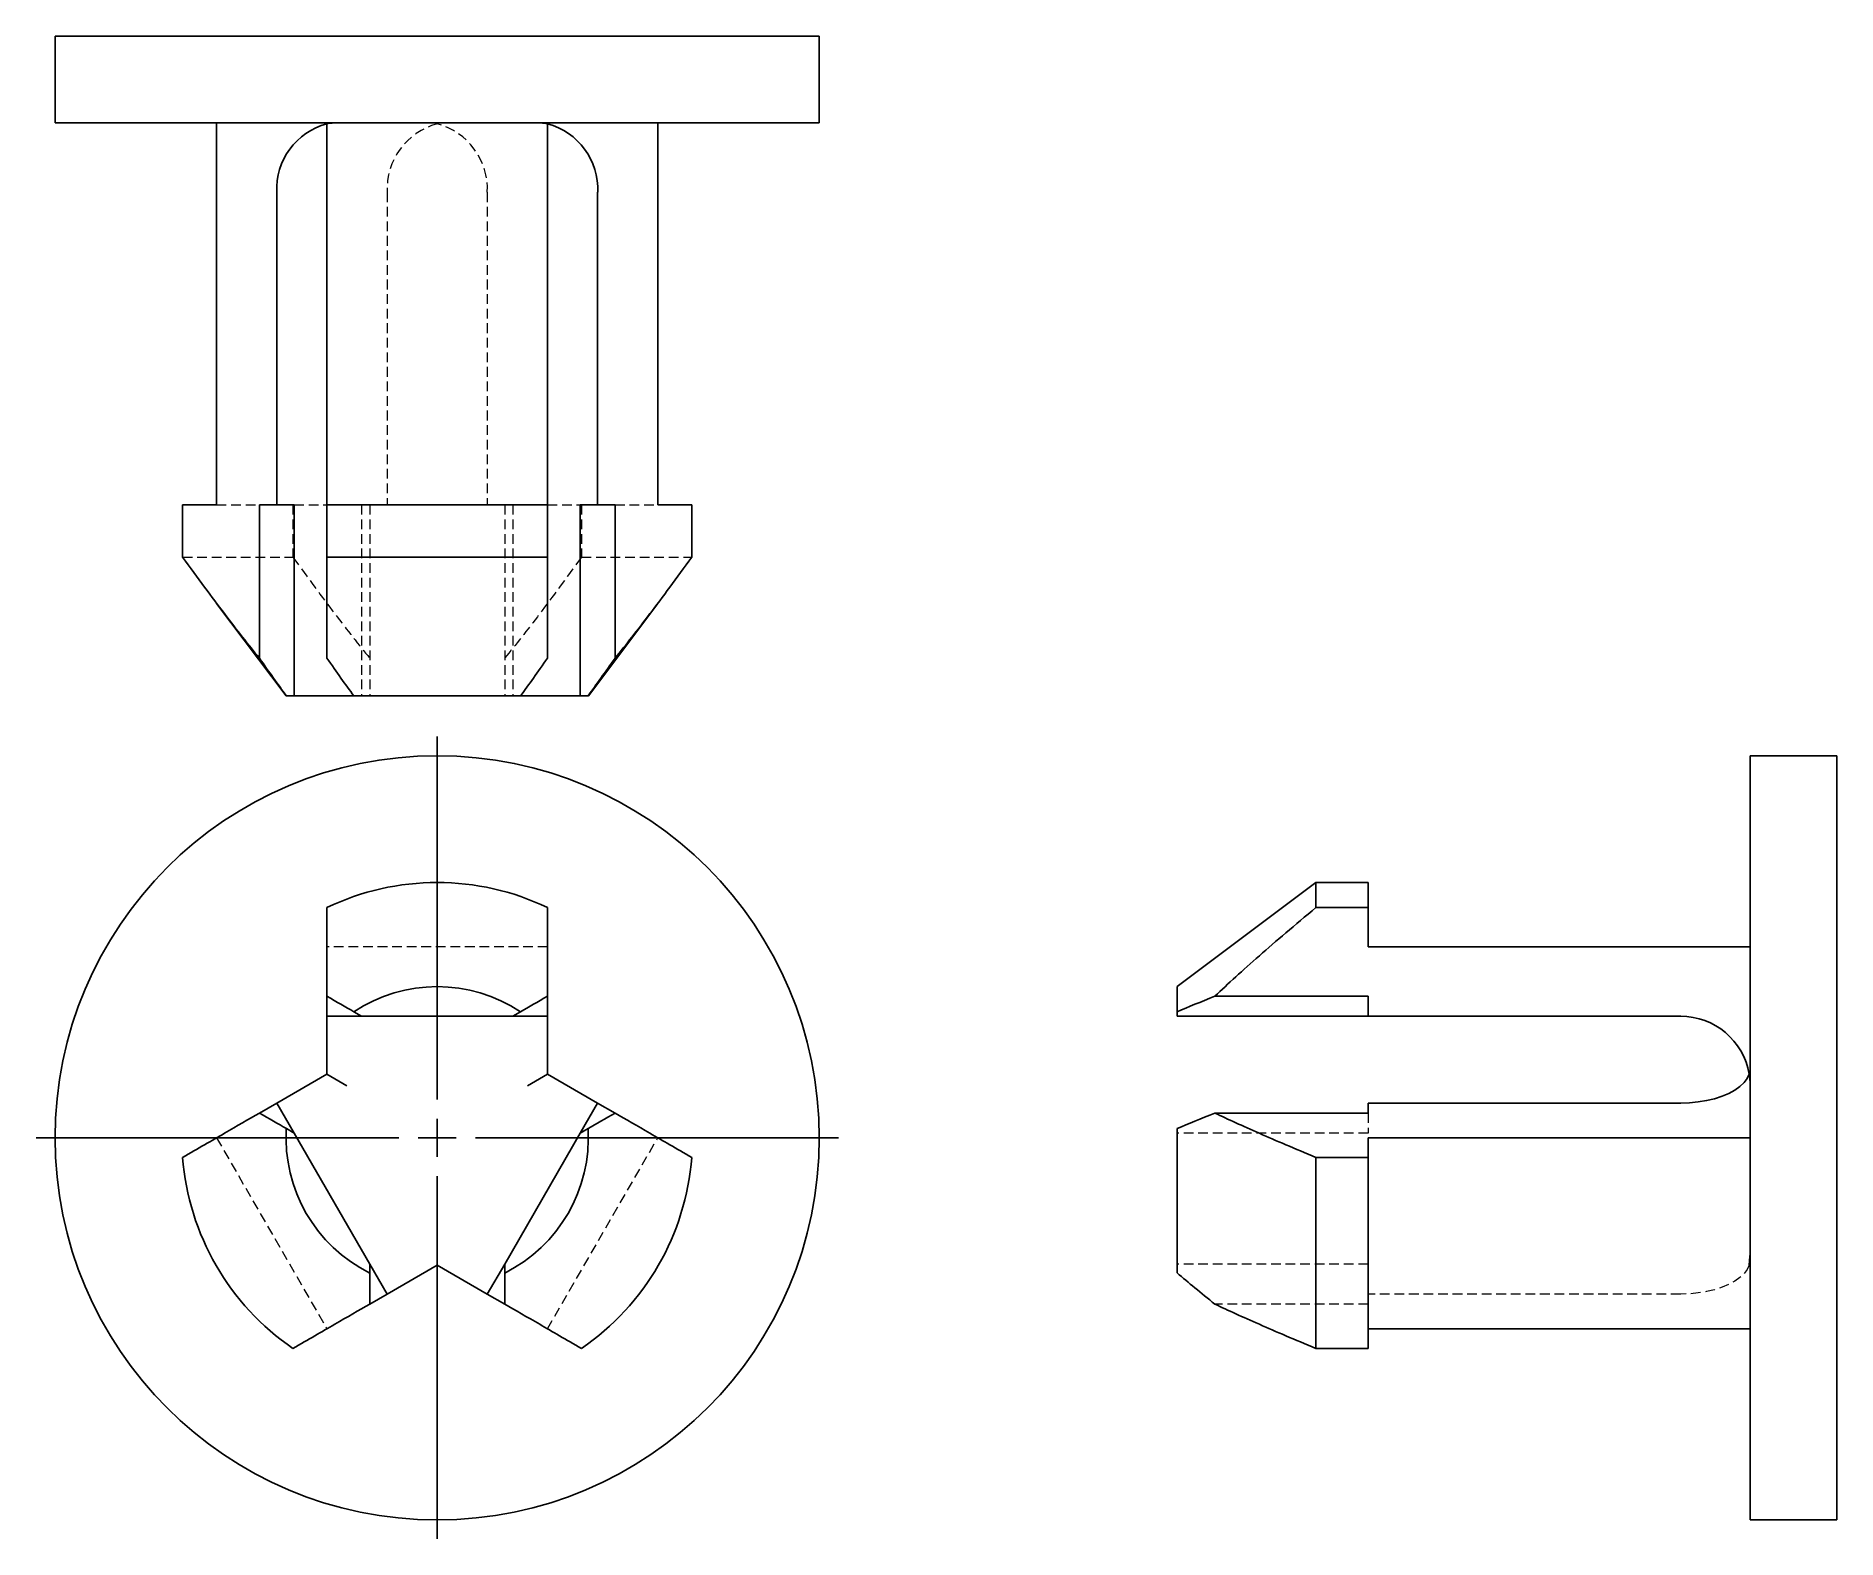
# Model space of a CAD drawing. Header units: millimetres. Extents: x 30 to 266, y 4 to 201.
import ezdxf

# ---------------------------------------------------------------- set-up
doc = ezdxf.new("R2010")
doc.units = ezdxf.units.MM
doc.linetypes.add('HIDDEN', pattern=[1.905, 1.27, -0.635])
doc.layers.add('10', color=7, linetype='Continuous')

# ---------------------------------------------------------------- blocks, each defined once
blk = doc.blocks.new('SW_CENTERMARKSYMBOL_0')
at = {"layer": '10', "color": 0}
for p, q in [((0, 5), (0, 52.5)), ((0, 0), (0, 2.5)), ((-5, 0), (-52.5, 0)), ((0, 0), (-2.5, 0)), ((0, 0), (0, -2.5)), ((0, 0), (2.5, 0)), ((5, 0), (52.5, 0)), ((0, -5), (0, -52.5))]:
    blk.add_line(p, q, dxfattribs=at)

msp = doc.modelspace()

# ---------------------------------------------------------------- linework, layer by layer
at = {"color": 7, "linetype": 'Continuous', "lineweight": 25}
for p, q in [((33, 201.18), (33, 189.82)), ((133, 201.18), (33, 201.18)), ((133, 189.82), (133, 201.18)), ((133, 189.82), (33, 189.82)), ((54.13, 189.82), (54.13, 139.82)), ((68.57, 189.82), (68.57, 139.82)), ((97.43, 189.82), (97.43, 139.82)), ((111.87, 189.82), (111.87, 139.82)), ((62.01, 180.73), (62.01, 139.82)), ((103.99, 180.73), (103.99, 139.82)), ((49.69, 139.82), (49.69, 133)), ((54.13, 139.82), (49.69, 139.82)), ((62.01, 139.82), (59.73, 139.82)), ((59.73, 139.82), (59.73, 119.77)), ((64.28, 139.82), (62.01, 139.82)), ((64.28, 139.82), (64.28, 114.82)), ((68.57, 139.82), (68.57, 133)), ((97.43, 139.82), (68.57, 139.82)), ((97.43, 139.82), (97.43, 133)), ((103.99, 139.82), (101.72, 139.82)), ((101.72, 139.82), (101.72, 114.82)), ((106.27, 139.82), (103.99, 139.82)), ((106.27, 139.82), (106.27, 119.77)), ((116.31, 139.82), (111.87, 139.82)), ((116.31, 139.82), (116.31, 133)), ((97.43, 133), (68.57, 133)), ((54.13, 126.94), (63.22, 114.82)), ((102.78, 114.82), (111.87, 126.94)), ((63.26, 114.82), (63.22, 114.82)), ((64.28, 114.82), (63.26, 114.82)), ((72.09, 114.82), (64.28, 114.82)), ((93.91, 114.82), (72.09, 114.82)), ((101.72, 114.82), (93.91, 114.82)), ((102.74, 114.82), (101.72, 114.82)), ((102.78, 114.82), (102.74, 114.82)), ((266.18, 107), (254.82, 107)), ((254.82, 57), (254.82, 107)), ((266.18, 57), (266.18, 107)), ((198, 90.41), (179.82, 76.78)), ((204.82, 90.41), (198, 90.41)), ((198, 87.13), (198, 90.41)), ((204.82, 87.13), (204.82, 90.41)), ((204.82, 87.13), (198, 87.13)), ((204.82, 82), (204.82, 87.13)), ((254.82, 82), (204.82, 82)), ((68.57, 75.53), (68.57, 72.91)), ((97.43, 72.91), (97.43, 75.53)), ((179.82, 73.5), (179.82, 76.78)), ((204.82, 75.53), (184.77, 75.53)), ((204.82, 72.91), (204.82, 75.53)), ((72.09, 73.5), (73.11, 72.91)), ((92.89, 72.91), (93.91, 73.5)), ((179.82, 72.91), (179.82, 73.5)), ((68.57, 72.91), (73.11, 72.91)), ((68.57, 65.33), (68.57, 72.91)), ((73.11, 72.91), (92.89, 72.91)), ((92.89, 72.91), (97.43, 72.91)), ((97.43, 65.33), (97.43, 72.91)), ((204.82, 72.91), (179.82, 72.91)), ((245.73, 72.91), (204.82, 72.91)), ((68.57, 65.33), (62.01, 61.55)), ((71.19, 63.82), (68.57, 65.33)), ((94.81, 63.82), (97.43, 65.33)), ((97.43, 65.33), (103.99, 61.55)), ((254.82, 65.33), (254.69, 65.33)), ((62.01, 61.55), (59.73, 60.23)), ((64.28, 57.61), (62.01, 61.55)), ((103.99, 61.55), (101.72, 57.61)), ((106.27, 60.23), (103.99, 61.55)), ((245.73, 61.55), (204.82, 61.55)), ((204.82, 60.23), (204.82, 61.55)), ((204.82, 60.23), (184.77, 60.23)), ((64.28, 57.61), (63.26, 58.2)), ((74.17, 40.48), (64.28, 57.61)), ((101.72, 57.61), (91.83, 40.48)), ((102.74, 58.2), (101.72, 57.61)), ((179.82, 39.31), (179.82, 58.2)), ((254.82, 57), (204.82, 57)), ((204.82, 54.43), (204.82, 57)), ((254.82, 7), (254.82, 57)), ((266.18, 7), (266.18, 57)), ((204.82, 54.43), (198, 54.43)), ((198, 29.43), (198, 54.43)), ((204.82, 29.43), (204.82, 54.43)), ((83, 43.36), (83, 40.33)), ((74.17, 39.31), (74.17, 40.48)), ((76.44, 36.55), (74.17, 40.48)), ((83, 40.33), (76.44, 36.55)), ((83, 40.33), (89.56, 36.55)), ((91.83, 40.48), (89.56, 36.55)), ((91.83, 40.48), (91.83, 39.31)), ((74.17, 35.23), (76.44, 36.55)), ((89.56, 36.55), (91.83, 35.23)), ((254.82, 32), (204.82, 32)), ((204.82, 29.43), (198, 29.43)), ((254.82, 7), (266.18, 7))]:
    msp.add_line(p, q, dxfattribs=at)
at = {"color": 7, "linetype": 'HIDDEN', "lineweight": 18}
for p, q in [((83, 189.82), (83, 189.69)), ((76.44, 180.73), (76.44, 139.82)), ((89.56, 180.73), (89.56, 139.82)), ((54.13, 139.82), (59.73, 139.82)), ((64.12, 139.82), (64.12, 133)), ((64.28, 139.82), (68.57, 139.82)), ((73.11, 139.82), (73.11, 114.82)), ((74.17, 139.82), (74.17, 114.82)), ((91.83, 139.82), (91.83, 114.82)), ((92.89, 139.82), (92.89, 114.82)), ((97.43, 139.82), (101.72, 139.82)), ((101.88, 139.82), (101.88, 133)), ((106.27, 139.82), (111.87, 139.82)), ((49.69, 133), (64.12, 133)), ((101.88, 133), (116.31, 133)), ((97.43, 82), (68.57, 82)), ((204.82, 60.23), (204.82, 57.61)), ((54.13, 57), (68.57, 32)), ((97.43, 32), (111.87, 57)), ((204.82, 57.61), (179.82, 57.61)), ((204.82, 40.48), (179.82, 40.48)), ((254.69, 40.33), (254.82, 40.33)), ((245.73, 36.55), (204.82, 36.55)), ((204.82, 35.23), (184.77, 35.23))]:
    msp.add_line(p, q, dxfattribs=at)
at = {"color": 7, "linetype": 'Continuous', "lineweight": 25, "flags": 128}
msp.add_lwpolyline([(254.69, 65.33), (254.43, 64.77), (254.02, 64.23), (253.48, 63.71), (252.81, 63.24), (252.03, 62.81), (251.14, 62.44), (250.17, 62.12), (249.12, 61.87), (248.02, 61.69), (246.88, 61.58), (245.73, 61.55)], dxfattribs=at)
at = {"color": 7, "linetype": 'HIDDEN', "lineweight": 18, "flags": 128}
msp.add_lwpolyline([(254.69, 40.33), (254.43, 39.77), (254.02, 39.23), (253.48, 38.71), (252.81, 38.24), (252.03, 37.81), (251.14, 37.44), (250.17, 37.12), (249.12, 36.87), (248.02, 36.69), (246.88, 36.58), (245.73, 36.55)], dxfattribs=at)
at = {"color": 7, "linetype": 'Continuous', "lineweight": 25}
msp.add_circle((83, 57), 50, dxfattribs=at)
for centre, radius, start, end in [((70.86, 181.13), 8.87, 105.01, 182.5874), ((95.14, 181.13), 8.87, 357.4126, 74.99), ((83, 57), 33.41, 64.4067, 115.5933), ((83, 57), 19.78, 56.5299, 123.4701), ((245.73, 63.82), 9.09, 9.5941, 90), ((83, 57), 19.78, 176.5299, 243.4701), ((83, 57), 19.78, 296.5299, 3.4701), ((83, 57), 33.41, 184.4067, 235.5933), ((83, 57), 33.41, 304.4067, 355.5933)]:
    msp.add_arc(centre, radius, start, end, dxfattribs=at)
at = {"color": 7, "linetype": 'HIDDEN', "lineweight": 18}
for centre, radius, start, end in [((85.3, 181.13), 8.87, 105.01, 182.5874), ((80.7, 181.13), 8.87, 357.4126, 74.99), ((245.73, 63.82), 9.09, 0, 9.5941)]:
    msp.add_arc(centre, radius, start, end, dxfattribs=at)
for centre, major_axis, ratio, start_param, end_param in [((71.19, 180.73), (15.75, 0), 0.57735, 1.570796, 1.738244), ((94.81, 180.73), (15.75, 0), 0.57735, 1.403348, 1.570796), ((245.73, 43.36), (0, 18.18), 0.5, 4.544941, 4.712389)]:
    msp.add_ellipse(centre, major_axis=major_axis, ratio=ratio, start_param=start_param, end_param=end_param, dxfattribs=at)
at = {"color": 7, "linetype": 'Continuous', "lineweight": 25}
for points in [[(49.69, 133), (51.69, 130.21), (53.5, 127.77), (56.81, 123.41), (58.32, 121.49), (59.73, 119.77)], [(68.57, 133), (68.57, 130.21), (68.57, 127.77), (68.57, 123.41), (68.57, 121.49), (68.57, 119.77)], [(97.43, 133), (97.43, 130.21), (97.43, 127.77), (97.43, 123.41), (97.43, 121.49), (97.43, 119.77)], [(116.31, 133), (114.31, 130.21), (112.5, 127.77), (109.19, 123.41), (107.68, 121.49), (106.27, 119.77)], [(68.57, 87.13), (68.57, 84.82), (68.57, 82.74), (68.57, 78.91), (68.57, 77.16), (68.57, 75.53)], [(97.43, 87.13), (97.43, 84.82), (97.43, 82.74), (97.43, 78.91), (97.43, 77.16), (97.43, 75.53)], [(198, 87.13), (195.21, 84.82), (192.77, 82.74), (188.41, 78.91), (186.49, 77.16), (184.77, 75.53)], [(49.69, 54.43), (51.69, 55.59), (53.5, 56.63), (56.81, 58.55), (58.32, 59.42), (59.73, 60.23)], [(116.31, 54.43), (114.31, 55.59), (112.5, 56.63), (109.19, 58.55), (107.68, 59.42), (106.27, 60.23)], [(198, 54.43), (195.21, 55.59), (192.77, 56.63), (188.41, 58.55), (186.49, 59.42), (184.77, 60.23)], [(64.12, 29.43), (66.13, 30.59), (67.93, 31.63), (71.24, 33.55), (72.75, 34.42), (74.17, 35.23)], [(101.88, 29.43), (99.87, 30.59), (98.07, 31.63), (94.76, 33.55), (93.25, 34.42), (91.83, 35.23)], [(198, 29.43), (195.21, 30.59), (192.77, 31.63), (188.41, 33.55), (186.49, 34.42), (184.77, 35.23)]]:
    msp.add_open_spline(points, degree=3, knots=[0, 0, 0, 0, 0.5, 0.5, 1, 1, 1, 1], dxfattribs=at)
at = {"color": 7, "linetype": 'HIDDEN', "lineweight": 18}
for points in [[(64.12, 133), (66.13, 130.21), (67.93, 127.77), (71.24, 123.41), (72.75, 121.49), (74.17, 119.77)], [(101.88, 133), (99.87, 130.21), (98.07, 127.77), (94.76, 123.41), (93.25, 121.49), (91.83, 119.77)]]:
    msp.add_open_spline(points, degree=3, knots=[0, 0, 0, 0, 0.5, 0.5, 1, 1, 1, 1], dxfattribs=at)
at = {"color": 7, "linetype": 'Continuous', "lineweight": 25}
for points in [[(59.73, 119.77), (61.01, 117.94), (62.18, 116.31), (63.26, 114.82)], [(68.57, 119.77), (69.85, 117.94), (71.01, 116.31), (72.09, 114.82)], [(97.43, 119.77), (96.15, 117.94), (94.99, 116.31), (93.91, 114.82)], [(106.27, 119.77), (104.99, 117.94), (103.82, 116.31), (102.74, 114.82)], [(68.57, 75.53), (69.85, 74.79), (71.01, 74.12), (72.09, 73.5)], [(97.43, 75.53), (96.15, 74.79), (94.99, 74.12), (93.91, 73.5)], [(184.77, 75.53), (182.94, 74.79), (181.31, 74.12), (179.82, 73.5)], [(59.73, 60.23), (61.01, 59.49), (62.18, 58.82), (63.26, 58.2)], [(106.27, 60.23), (104.99, 59.49), (103.82, 58.82), (102.74, 58.2)], [(184.77, 60.23), (182.94, 59.49), (181.31, 58.82), (179.82, 58.2)], [(74.17, 35.23), (74.17, 36.71), (74.17, 38.06), (74.17, 39.31)], [(91.83, 35.23), (91.83, 36.71), (91.83, 38.06), (91.83, 39.31)], [(184.77, 35.23), (182.94, 36.71), (181.31, 38.06), (179.82, 39.31)]]:
    msp.add_open_spline(points, degree=3, dxfattribs=at)

# ---------------------------------------------------------------- block references
at = {"layer": '10'}
msp.add_blockref('SW_CENTERMARKSYMBOL_0', (83, 57), dxfattribs=at)

doc.saveas('drawing.dxf')
